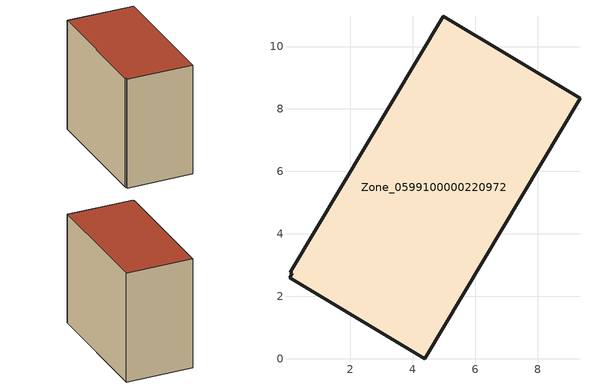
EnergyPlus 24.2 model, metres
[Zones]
Zone_0599100000220972
 floor ground (C_G): 0.13,2.73 0.08,2.76 4.98,10.97 9.36,8.35 4.38,0 0.05,2.59 z0
 wall outside (C_F): 4.38,0 9.36,8.35 4.98,10.97 0.08,2.76 0.13,2.73 0.05,2.59 4.38,0 z0:8.57
 roof outside (C_R): 0.13,2.73 0.05,2.59 4.38,0 9.36,8.35 4.98,10.97 0.08,2.76 z8.57
[BUILDING]
Pand.0599100000220972: North Axis=0; Terrain=City; Loads Convergence Tolerance Value=0.04; Temperature Convergence Tolerance Value=0.4; Solar Distribution=FullExterior; Maximum Number of Warmup Days=25; Minimum Number of Warmup Days=1
[Site:Location]
Rotterdam.The.Hague.AP_ZH_NLD Design_Conditions: Latitude=51.96; Longitude=4.45; Time Zone=1; Elevation=-4.5
[SITE:GROUNDTEMPERATURE:BUILDINGSURFACE]
18, 18, 18, 18, 18, 18, 18, 18, 18, 18, 18, 18
[MATERIAL] Thermal Absorptance=0.9; Solar Absorptance=0.7; Visible Absorptance=0.7
Name | Roughness | Thickness | Conductivity | Density | Specific Heat
G.TI.1975-1991 | MediumSmooth | 0.15 | 0.288461 | 540 | 1210
F.TI.1975-1991 | Rough | 0.3 | 0.230769 | 1920 | 840
R.TI.1975-1991 | MediumRough | 0.2 | 0.153846 | 1500 | 1000
[CONSTRUCTION]
C_G: G.TI.1975-1991
C_F: F.TI.1975-1991
C_R: R.TI.1975-1991
[ZONE]
Zone_0599100000220972: Type=1; Multiplier=1; Ceiling Height=Autocalculate; Volume=Autocalculate; Floor Area=autocalculate; Part of Total Floor Area=Yes
[ZONEINFILTRATION:DESIGNFLOWRATE]
Infil_Zone_0599100000220972: Zone or ZoneList or Space or SpaceList=Zone_0599100000220972; Schedule=AlwaysOn; Design Flow Rate Calculation Method=Flow/Area; Flow Rate per Floor Area=0.003; Constant Term Coefficient=1; Temperature Term Coefficient=0; Velocity Term Coefficient=0; Velocity Squared Term Coefficient=0
[HVACTEMPLATE:ZONE:IDEALLOADSAIRSYSTEM]
Zone_0599100000220972: Maximum Heating Supply Air Temperature=50; Minimum Cooling Supply Air Temperature=13; Maximum Heating Supply Air Humidity Ratio=0.0156; Minimum Cooling Supply Air Humidity Ratio=0.0077; Heating Limit=NoLimit; Cooling Limit=NoLimit; Dehumidification Control Type=ConstantSensibleHeatRatio; Cooling Sensible Heat Ratio=0.7; Dehumidification Setpoint=60; Humidification Control Type=None; Humidification Setpoint=30; Outdoor Air Method=None; Outdoor Air Flow Rate per Person=0.00944; Outdoor Air Flow Rate per Zone Floor Area=0; Outdoor Air Flow Rate per Zone=0; Demand Controlled Ventilation Type=None; Outdoor Air Economizer Type=NoEconomizer; Heat Recovery Type=None; Sensible Heat Recovery Effectiveness=0.7; Latent Heat Recovery Effectiveness=0.65
[ZONECONTROL:THERMOSTAT]
ThermostatControl_Zone_0599100000220972: Zone or ZoneList=Zone_0599100000220972; Control Type Schedule=DualSetpointControlType; Control 1=Thermostat_Zone_0599100000220972; Temperature Difference Between Cutout And Setpoint=0
[THERMOSTATSETPOINT:DUALSETPOINT]
Thermostat_Zone_0599100000220972: Heating Setpoint Temperature Schedule=HeatingSetpoint_Zone_0599100000220972; Cooling Setpoint Temperature Schedule=CoolingSetpoint_Zone_0599100000220972
[SCHEDULE:COMPACT]
HeatingSetpoint_Zone_0599100000220972: Through: 12/31, For: AllDays, Until: 24:00, 21
CoolingSetpoint_Zone_0599100000220972: Through: 12/31, For: AllDays, Until: 24:00, 24
DualSetpointControlType: Through: 12/31, For: AllDays, Until: 24:00, 4
AlwaysOn: Through: 12/31, For: AllDays, Until: 24:00, 1
